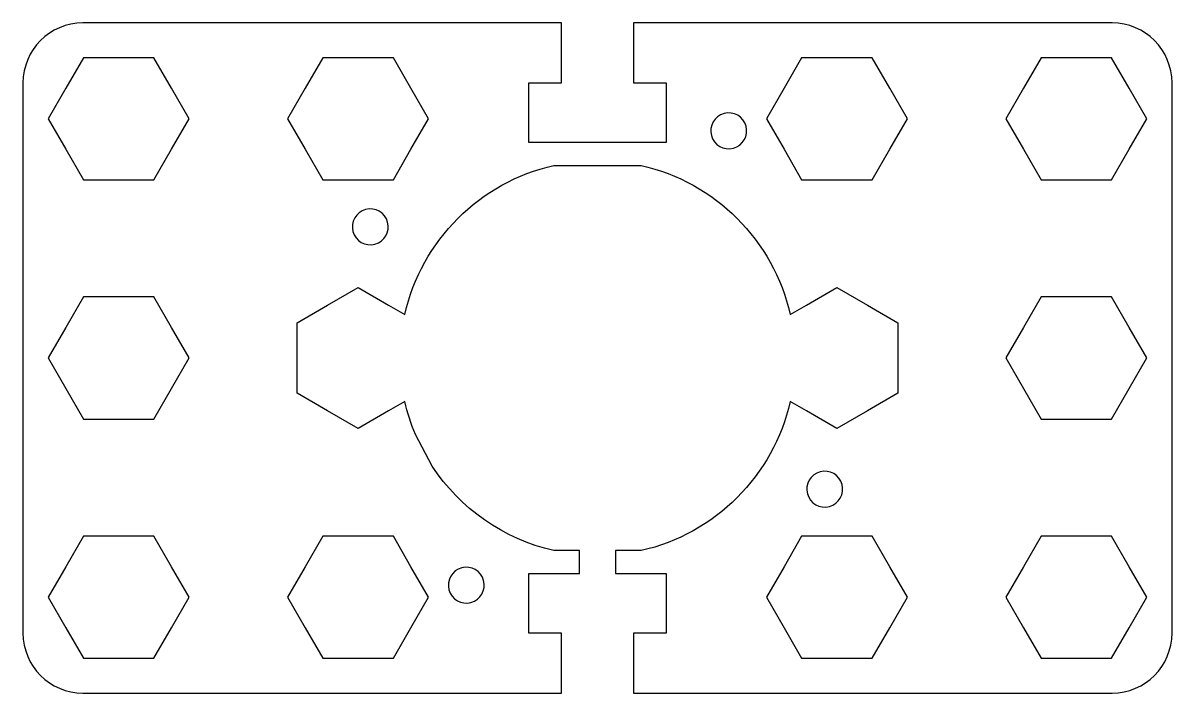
# Model space of a CAD drawing. Extents: x -153 to -57, y -236 to -60.
# Drawn here: x -153 to -57, y -176.5 to -120.5 of the extents above; entities that cross this region are included whole.
import ezdxf

# ---------------------------------------------------------------- set-up
doc = ezdxf.new("R2010")
doc.units = 0
doc.header["$MEASUREMENT"] = 0
doc.layers.add('LAYER_1', color=7, linetype='CONTINUOUS')

msp = doc.modelspace()

# ---------------------------------------------------------------- linework, layer by layer
at = {"layer": 'LAYER_1'}
for points, knots in [([(-118.8163, -157.5451), (-116.4934, -161.0591), (-112.8729, -163.6435), (-108.6355, -164.597), (-108.6355, -164.597), (-108.6355, -164.597), (-106.5, -164.5971), (-106.5, -164.5971), (-106.5, -164.5971), (-106.5, -164.5971), (-106.5, -166.5), (-106.5, -166.5), (-106.5, -166.5), (-106.5, -166.5), (-110.75, -166.5), (-110.75, -166.5), (-110.75, -166.5), (-110.75, -166.5), (-110.75, -171.5), (-110.75, -171.5), (-110.75, -171.5), (-110.75, -171.5), (-108, -171.5), (-108, -171.5), (-108, -171.5), (-108, -171.5), (-108, -176.5), (-108, -176.5), (-108, -176.5), (-108, -176.5), (-148, -176.5), (-148, -176.5), (-148, -176.5), (-150.7609, -176.5), (-153, -174.2609), (-153, -171.5), (-153, -171.5), (-153, -171.5), (-153, -161.689), (-153, -161.689), (-153, -161.689), (-153, -161.689), (-153, -125.5), (-153, -125.5), (-153, -125.5), (-153, -122.7391), (-150.7609, -120.5), (-148, -120.5), (-148, -120.5), (-148, -120.5), (-108, -120.5), (-108, -120.5), (-108, -120.5), (-108, -120.5), (-108, -125.5), (-108, -125.5), (-108, -125.5), (-108, -125.5), (-110.75, -125.5), (-110.75, -125.5), (-110.75, -125.5), (-110.75, -125.5), (-110.75, -130.5), (-110.75, -130.5), (-110.75, -130.5), (-110.75, -130.5), (-99.25, -130.5), (-99.25, -130.5), (-99.25, -130.5), (-99.25, -130.5), (-99.25, -125.5), (-99.25, -125.5), (-99.25, -125.5), (-99.25, -125.5), (-102, -125.5), (-102, -125.5), (-102, -125.5), (-102, -125.5), (-102, -120.5), (-102, -120.5), (-102, -120.5), (-102, -120.5), (-62, -120.5), (-62, -120.5), (-62, -120.5), (-59.2391, -120.5), (-57, -122.7391), (-57, -125.5), (-57, -125.5), (-57, -125.5), (-57, -171.5), (-57, -171.5), (-57, -171.5), (-57, -174.2609), (-59.2391, -176.5), (-62, -176.5), (-62, -176.5), (-62, -176.5), (-102, -176.5), (-102, -176.5), (-102, -176.5), (-102, -176.5), (-102, -171.5), (-102, -171.5), (-102, -171.5), (-102, -171.5), (-99.25, -171.5), (-99.25, -171.5), (-99.25, -171.5), (-99.25, -171.5), (-99.25, -166.5), (-99.25, -166.5), (-99.25, -166.5), (-99.25, -166.5), (-103.5, -166.5), (-103.5, -166.5), (-103.5, -166.5), (-103.5, -166.5), (-103.5, -164.5972), (-103.5, -164.5972), (-103.5, -164.5972), (-103.5, -164.5972), (-101.3643, -164.5973), (-101.3643, -164.5973), (-101.3643, -164.5973), (-95.1715, -163.2043), (-90.2954, -158.3285), (-88.902, -152.1361), (-88.902, -152.1361), (-88.902, -152.1361), (-87.55, -152.9166), (-87.55, -152.9166), (-87.55, -152.9166), (-87.55, -152.9166), (-85, -154.389), (-85, -154.389), (-85, -154.389), (-85, -154.389), (-82.45, -152.9166), (-82.45, -152.9166), (-82.45, -152.9166), (-82.45, -152.9166), (-79.9, -151.4445), (-79.9, -151.4445), (-79.9, -151.4445), (-79.9, -151.4445), (-79.9, -148.5), (-79.9, -148.5), (-79.9, -148.5), (-79.9, -148.5), (-79.9, -145.5555), (-79.9, -145.5555), (-79.9, -145.5555), (-79.9, -145.5555), (-82.45, -144.0834), (-82.45, -144.0834), (-82.45, -144.0834), (-82.45, -144.0834), (-85, -142.611), (-85, -142.611), (-85, -142.611), (-85, -142.611), (-87.55, -144.0834), (-87.55, -144.0834), (-87.55, -144.0834), (-87.55, -144.0834), (-88.902, -144.8639), (-88.902, -144.8639), (-88.902, -144.8639), (-90.2956, -138.6716), (-95.1716, -133.7959), (-101.3644, -132.4029), (-101.3644, -132.4029), (-101.3644, -132.4029), (-108.6356, -132.4029), (-108.6356, -132.4029), (-108.6356, -132.4029), (-114.8278, -133.7964), (-119.7032, -138.6723), (-121.0964, -144.8648), (-121.0964, -144.8648), (-121.0964, -144.8648), (-122.45, -144.0834), (-122.45, -144.0834), (-122.45, -144.0834), (-122.45, -144.0834), (-125, -142.611), (-125, -142.611), (-125, -142.611), (-125, -142.611), (-127.55, -144.0834), (-127.55, -144.0834), (-127.55, -144.0834), (-127.55, -144.0834), (-130.1, -145.5555), (-130.1, -145.5555), (-130.1, -145.5555), (-130.1, -145.5555), (-130.1, -148.5), (-130.1, -148.5), (-130.1, -148.5), (-130.1, -148.5), (-130.1, -151.4445), (-130.1, -151.4445), (-130.1, -151.4445), (-130.1, -151.4445), (-127.55, -152.9166), (-127.55, -152.9166), (-127.55, -152.9166), (-127.55, -152.9166), (-125, -154.389), (-125, -154.389), (-125, -154.389), (-125, -154.389), (-122.45, -152.9166), (-122.45, -152.9166), (-122.45, -152.9166), (-122.45, -152.9166), (-121.0967, -152.1354), (-121.0967, -152.1354), (-121.0967, -152.1354), (-120.8824, -153.0877), (-120.5854, -154.0086), (-120.2144, -154.8908), (-120.2144, -154.8908), (-120.2144, -154.8908), (-118.8163, -157.5451), (-118.8163, -157.5451)], [0, 0, 0, 0, 0.0175439, 0.0175439, 0.0175439, 0.0175439, 0.0350877, 0.0350877, 0.0350877, 0.0350877, 0.0526316, 0.0526316, 0.0526316, 0.0526316, 0.0701754, 0.0701754, 0.0701754, 0.0701754, 0.0877193, 0.0877193, 0.0877193, 0.0877193, 0.1052632, 0.1052632, 0.1052632, 0.1052632, 0.122807, 0.122807, 0.122807, 0.122807, 0.1403509, 0.1403509, 0.1403509, 0.1403509, 0.1578947, 0.1578947, 0.1578947, 0.1578947, 0.1754386, 0.1754386, 0.1754386, 0.1754386, 0.1929825, 0.1929825, 0.1929825, 0.1929825, 0.2105263, 0.2105263, 0.2105263, 0.2105263, 0.2280702, 0.2280702, 0.2280702, 0.2280702, 0.245614, 0.245614, 0.245614, 0.245614, 0.2631579, 0.2631579, 0.2631579, 0.2631579, 0.2807018, 0.2807018, 0.2807018, 0.2807018, 0.2982456, 0.2982456, 0.2982456, 0.2982456, 0.3157895, 0.3157895, 0.3157895, 0.3157895, 0.3333333, 0.3333333, 0.3333333, 0.3333333, 0.3508772, 0.3508772, 0.3508772, 0.3508772, 0.3684211, 0.3684211, 0.3684211, 0.3684211, 0.3859649, 0.3859649, 0.3859649, 0.3859649, 0.4035088, 0.4035088, 0.4035088, 0.4035088, 0.4210526, 0.4210526, 0.4210526, 0.4210526, 0.4385965, 0.4385965, 0.4385965, 0.4385965, 0.4561404, 0.4561404, 0.4561404, 0.4561404, 0.4736842, 0.4736842, 0.4736842, 0.4736842, 0.4912281, 0.4912281, 0.4912281, 0.4912281, 0.5087719, 0.5087719, 0.5087719, 0.5087719, 0.5263158, 0.5263158, 0.5263158, 0.5263158, 0.5438596, 0.5438596, 0.5438596, 0.5438596, 0.5614035, 0.5614035, 0.5614035, 0.5614035, 0.5789474, 0.5789474, 0.5789474, 0.5789474, 0.5964912, 0.5964912, 0.5964912, 0.5964912, 0.6140351, 0.6140351, 0.6140351, 0.6140351, 0.6315789, 0.6315789, 0.6315789, 0.6315789, 0.6491228, 0.6491228, 0.6491228, 0.6491228, 0.6666667, 0.6666667, 0.6666667, 0.6666667, 0.6842105, 0.6842105, 0.6842105, 0.6842105, 0.7017544, 0.7017544, 0.7017544, 0.7017544, 0.7192982, 0.7192982, 0.7192982, 0.7192982, 0.7368421, 0.7368421, 0.7368421, 0.7368421, 0.754386, 0.754386, 0.754386, 0.754386, 0.7719298, 0.7719298, 0.7719298, 0.7719298, 0.7894737, 0.7894737, 0.7894737, 0.7894737, 0.8070175, 0.8070175, 0.8070175, 0.8070175, 0.8245614, 0.8245614, 0.8245614, 0.8245614, 0.8421053, 0.8421053, 0.8421053, 0.8421053, 0.8596491, 0.8596491, 0.8596491, 0.8596491, 0.877193, 0.877193, 0.877193, 0.877193, 0.8947368, 0.8947368, 0.8947368, 0.8947368, 0.9122807, 0.9122807, 0.9122807, 0.9122807, 0.9298246, 0.9298246, 0.9298246, 0.9298246, 0.9473684, 0.9473684, 0.9473684, 0.9473684, 0.9649123, 0.9649123, 0.9649123, 0.9649123, 0.9824561, 0.9824561, 0.9824561, 0.9824561, 1, 1, 1, 1]), ([(-150.889, -128.5), (-150.889, -128.5), (-149.4166, -125.95), (-149.4166, -125.95), (-149.4166, -125.95), (-149.4166, -125.95), (-147.9445, -123.4), (-147.9445, -123.4), (-147.9445, -123.4), (-147.9445, -123.4), (-145, -123.4), (-145, -123.4), (-145, -123.4), (-145, -123.4), (-142.0555, -123.4), (-142.0555, -123.4), (-142.0555, -123.4), (-142.0555, -123.4), (-140.5834, -125.95), (-140.5834, -125.95), (-140.5834, -125.95), (-140.5834, -125.95), (-139.111, -128.5), (-139.111, -128.5), (-139.111, -128.5), (-139.111, -128.5), (-140.5834, -131.05), (-140.5834, -131.05), (-140.5834, -131.05), (-140.5834, -131.05), (-142.0555, -133.6), (-142.0555, -133.6), (-142.0555, -133.6), (-142.0555, -133.6), (-145, -133.6), (-145, -133.6), (-145, -133.6), (-145, -133.6), (-147.9445, -133.6), (-147.9445, -133.6), (-147.9445, -133.6), (-147.9445, -133.6), (-149.4166, -131.05), (-149.4166, -131.05), (-149.4166, -131.05), (-149.4166, -131.05), (-150.889, -128.5), (-150.889, -128.5)], [0, 0, 0, 0, 0.0833333, 0.0833333, 0.0833333, 0.0833333, 0.1666667, 0.1666667, 0.1666667, 0.1666667, 0.25, 0.25, 0.25, 0.25, 0.3333333, 0.3333333, 0.3333333, 0.3333333, 0.4166667, 0.4166667, 0.4166667, 0.4166667, 0.5, 0.5, 0.5, 0.5, 0.5833333, 0.5833333, 0.5833333, 0.5833333, 0.6666667, 0.6666667, 0.6666667, 0.6666667, 0.75, 0.75, 0.75, 0.75, 0.8333333, 0.8333333, 0.8333333, 0.8333333, 0.9166667, 0.9166667, 0.9166667, 0.9166667, 1, 1, 1, 1]), ([(-130.889, -128.5), (-130.889, -128.5), (-129.4166, -125.95), (-129.4166, -125.95), (-129.4166, -125.95), (-129.4166, -125.95), (-127.9445, -123.4), (-127.9445, -123.4), (-127.9445, -123.4), (-127.9445, -123.4), (-125, -123.4), (-125, -123.4), (-125, -123.4), (-125, -123.4), (-122.0555, -123.4), (-122.0555, -123.4), (-122.0555, -123.4), (-122.0555, -123.4), (-120.5834, -125.95), (-120.5834, -125.95), (-120.5834, -125.95), (-120.5834, -125.95), (-119.111, -128.5), (-119.111, -128.5), (-119.111, -128.5), (-119.111, -128.5), (-120.5834, -131.05), (-120.5834, -131.05), (-120.5834, -131.05), (-120.5834, -131.05), (-122.0555, -133.6), (-122.0555, -133.6), (-122.0555, -133.6), (-122.0555, -133.6), (-125, -133.6), (-125, -133.6), (-125, -133.6), (-125, -133.6), (-127.9445, -133.6), (-127.9445, -133.6), (-127.9445, -133.6), (-127.9445, -133.6), (-129.4166, -131.05), (-129.4166, -131.05), (-129.4166, -131.05), (-129.4166, -131.05), (-130.889, -128.5), (-130.889, -128.5)], [0, 0, 0, 0, 0.0833333, 0.0833333, 0.0833333, 0.0833333, 0.1666667, 0.1666667, 0.1666667, 0.1666667, 0.25, 0.25, 0.25, 0.25, 0.3333333, 0.3333333, 0.3333333, 0.3333333, 0.4166667, 0.4166667, 0.4166667, 0.4166667, 0.5, 0.5, 0.5, 0.5, 0.5833333, 0.5833333, 0.5833333, 0.5833333, 0.6666667, 0.6666667, 0.6666667, 0.6666667, 0.75, 0.75, 0.75, 0.75, 0.8333333, 0.8333333, 0.8333333, 0.8333333, 0.9166667, 0.9166667, 0.9166667, 0.9166667, 1, 1, 1, 1]), ([(-90.889, -128.5), (-90.889, -128.5), (-89.4166, -125.95), (-89.4166, -125.95), (-89.4166, -125.95), (-89.4166, -125.95), (-87.9445, -123.4), (-87.9445, -123.4), (-87.9445, -123.4), (-87.9445, -123.4), (-85, -123.4), (-85, -123.4), (-85, -123.4), (-85, -123.4), (-82.0555, -123.4), (-82.0555, -123.4), (-82.0555, -123.4), (-82.0555, -123.4), (-80.5834, -125.95), (-80.5834, -125.95), (-80.5834, -125.95), (-80.5834, -125.95), (-79.111, -128.5), (-79.111, -128.5), (-79.111, -128.5), (-79.111, -128.5), (-80.5834, -131.05), (-80.5834, -131.05), (-80.5834, -131.05), (-80.5834, -131.05), (-82.0555, -133.6), (-82.0555, -133.6), (-82.0555, -133.6), (-82.0555, -133.6), (-85, -133.6), (-85, -133.6), (-85, -133.6), (-85, -133.6), (-87.9445, -133.6), (-87.9445, -133.6), (-87.9445, -133.6), (-87.9445, -133.6), (-89.4166, -131.05), (-89.4166, -131.05), (-89.4166, -131.05), (-89.4166, -131.05), (-90.889, -128.5), (-90.889, -128.5)], [0, 0, 0, 0, 0.0833333, 0.0833333, 0.0833333, 0.0833333, 0.1666667, 0.1666667, 0.1666667, 0.1666667, 0.25, 0.25, 0.25, 0.25, 0.3333333, 0.3333333, 0.3333333, 0.3333333, 0.4166667, 0.4166667, 0.4166667, 0.4166667, 0.5, 0.5, 0.5, 0.5, 0.5833333, 0.5833333, 0.5833333, 0.5833333, 0.6666667, 0.6666667, 0.6666667, 0.6666667, 0.75, 0.75, 0.75, 0.75, 0.8333333, 0.8333333, 0.8333333, 0.8333333, 0.9166667, 0.9166667, 0.9166667, 0.9166667, 1, 1, 1, 1]), ([(-70.889, -128.5), (-70.889, -128.5), (-69.4166, -125.95), (-69.4166, -125.95), (-69.4166, -125.95), (-69.4166, -125.95), (-67.9445, -123.4), (-67.9445, -123.4), (-67.9445, -123.4), (-67.9445, -123.4), (-65, -123.4), (-65, -123.4), (-65, -123.4), (-65, -123.4), (-62.0555, -123.4), (-62.0555, -123.4), (-62.0555, -123.4), (-62.0555, -123.4), (-60.5834, -125.95), (-60.5834, -125.95), (-60.5834, -125.95), (-60.5834, -125.95), (-59.111, -128.5), (-59.111, -128.5), (-59.111, -128.5), (-59.111, -128.5), (-60.5834, -131.05), (-60.5834, -131.05), (-60.5834, -131.05), (-60.5834, -131.05), (-62.0555, -133.6), (-62.0555, -133.6), (-62.0555, -133.6), (-62.0555, -133.6), (-65, -133.6), (-65, -133.6), (-65, -133.6), (-65, -133.6), (-67.9445, -133.6), (-67.9445, -133.6), (-67.9445, -133.6), (-67.9445, -133.6), (-69.4166, -131.05), (-69.4166, -131.05), (-69.4166, -131.05), (-69.4166, -131.05), (-70.889, -128.5), (-70.889, -128.5)], [0, 0, 0, 0, 0.0833333, 0.0833333, 0.0833333, 0.0833333, 0.1666667, 0.1666667, 0.1666667, 0.1666667, 0.25, 0.25, 0.25, 0.25, 0.3333333, 0.3333333, 0.3333333, 0.3333333, 0.4166667, 0.4166667, 0.4166667, 0.4166667, 0.5, 0.5, 0.5, 0.5, 0.5833333, 0.5833333, 0.5833333, 0.5833333, 0.6666667, 0.6666667, 0.6666667, 0.6666667, 0.75, 0.75, 0.75, 0.75, 0.8333333, 0.8333333, 0.8333333, 0.8333333, 0.9166667, 0.9166667, 0.9166667, 0.9166667, 1, 1, 1, 1]), ([(-95.4878, -129.9048), (-95.7021, -129.1048), (-95.2272, -128.2823), (-94.4273, -128.0679), (-94.4273, -128.0679), (-93.6273, -127.8536), (-92.8048, -128.3285), (-92.5905, -129.1284), (-92.5905, -129.1284), (-92.3761, -129.9284), (-92.851, -130.7509), (-93.6509, -130.9652), (-93.6509, -130.9652), (-94.4509, -131.1796), (-95.2734, -130.7047), (-95.4878, -129.9048)], [0, 0, 0, 0, 0.25, 0.25, 0.25, 0.25, 0.5, 0.5, 0.5, 0.5, 0.75, 0.75, 0.75, 0.75, 1, 1, 1, 1]), ([(-125.4315, -137.9281), (-125.6458, -137.1282), (-125.171, -136.3057), (-124.371, -136.0913), (-124.371, -136.0913), (-123.5711, -135.877), (-122.7486, -136.3519), (-122.5343, -137.1518), (-122.5343, -137.1518), (-122.3199, -137.9517), (-122.7948, -138.7742), (-123.5947, -138.9886), (-123.5947, -138.9886), (-124.3947, -139.2029), (-125.2172, -138.728), (-125.4315, -137.9281)], [0, 0, 0, 0, 0.25, 0.25, 0.25, 0.25, 0.5, 0.5, 0.5, 0.5, 0.75, 0.75, 0.75, 0.75, 1, 1, 1, 1]), ([(-150.889, -148.5), (-150.889, -148.5), (-149.4166, -145.95), (-149.4166, -145.95), (-149.4166, -145.95), (-149.4166, -145.95), (-147.9445, -143.4), (-147.9445, -143.4), (-147.9445, -143.4), (-147.9445, -143.4), (-145, -143.4), (-145, -143.4), (-145, -143.4), (-145, -143.4), (-142.0555, -143.4), (-142.0555, -143.4), (-142.0555, -143.4), (-142.0555, -143.4), (-140.5834, -145.95), (-140.5834, -145.95), (-140.5834, -145.95), (-140.5834, -145.95), (-139.111, -148.5), (-139.111, -148.5), (-139.111, -148.5), (-139.111, -148.5), (-140.5834, -151.05), (-140.5834, -151.05), (-140.5834, -151.05), (-140.5834, -151.05), (-142.0555, -153.6), (-142.0555, -153.6), (-142.0555, -153.6), (-142.0555, -153.6), (-145, -153.6), (-145, -153.6), (-145, -153.6), (-145, -153.6), (-147.9445, -153.6), (-147.9445, -153.6), (-147.9445, -153.6), (-147.9445, -153.6), (-149.4166, -151.05), (-149.4166, -151.05), (-149.4166, -151.05), (-149.4166, -151.05), (-150.889, -148.5), (-150.889, -148.5)], [0, 0, 0, 0, 0.0833333, 0.0833333, 0.0833333, 0.0833333, 0.1666667, 0.1666667, 0.1666667, 0.1666667, 0.25, 0.25, 0.25, 0.25, 0.3333333, 0.3333333, 0.3333333, 0.3333333, 0.4166667, 0.4166667, 0.4166667, 0.4166667, 0.5, 0.5, 0.5, 0.5, 0.5833333, 0.5833333, 0.5833333, 0.5833333, 0.6666667, 0.6666667, 0.6666667, 0.6666667, 0.75, 0.75, 0.75, 0.75, 0.8333333, 0.8333333, 0.8333333, 0.8333333, 0.9166667, 0.9166667, 0.9166667, 0.9166667, 1, 1, 1, 1]), ([(-70.889, -148.5), (-70.889, -148.5), (-69.4166, -145.95), (-69.4166, -145.95), (-69.4166, -145.95), (-69.4166, -145.95), (-67.9445, -143.4), (-67.9445, -143.4), (-67.9445, -143.4), (-67.9445, -143.4), (-65, -143.4), (-65, -143.4), (-65, -143.4), (-65, -143.4), (-62.0555, -143.4), (-62.0555, -143.4), (-62.0555, -143.4), (-62.0555, -143.4), (-60.5834, -145.95), (-60.5834, -145.95), (-60.5834, -145.95), (-60.5834, -145.95), (-59.111, -148.5), (-59.111, -148.5), (-59.111, -148.5), (-59.111, -148.5), (-60.5834, -151.05), (-60.5834, -151.05), (-60.5834, -151.05), (-60.5834, -151.05), (-62.0555, -153.6), (-62.0555, -153.6), (-62.0555, -153.6), (-62.0555, -153.6), (-65, -153.6), (-65, -153.6), (-65, -153.6), (-65, -153.6), (-67.9445, -153.6), (-67.9445, -153.6), (-67.9445, -153.6), (-67.9445, -153.6), (-69.4166, -151.05), (-69.4166, -151.05), (-69.4166, -151.05), (-69.4166, -151.05), (-70.889, -148.5), (-70.889, -148.5)], [0, 0, 0, 0, 0.0833333, 0.0833333, 0.0833333, 0.0833333, 0.1666667, 0.1666667, 0.1666667, 0.1666667, 0.25, 0.25, 0.25, 0.25, 0.3333333, 0.3333333, 0.3333333, 0.3333333, 0.4166667, 0.4166667, 0.4166667, 0.4166667, 0.5, 0.5, 0.5, 0.5, 0.5833333, 0.5833333, 0.5833333, 0.5833333, 0.6666667, 0.6666667, 0.6666667, 0.6666667, 0.75, 0.75, 0.75, 0.75, 0.8333333, 0.8333333, 0.8333333, 0.8333333, 0.9166667, 0.9166667, 0.9166667, 0.9166667, 1, 1, 1, 1]), ([(-87.4644, -159.8484), (-87.6787, -159.0485), (-87.2038, -158.226), (-86.4039, -158.0117), (-86.4039, -158.0117), (-85.604, -157.7974), (-84.7815, -158.2722), (-84.5671, -159.0721), (-84.5671, -159.0721), (-84.3528, -159.8721), (-84.8277, -160.6946), (-85.6276, -160.9089), (-85.6276, -160.9089), (-86.4275, -161.1232), (-87.25, -160.6484), (-87.4644, -159.8484)], [0, 0, 0, 0, 0.25, 0.25, 0.25, 0.25, 0.5, 0.5, 0.5, 0.5, 0.75, 0.75, 0.75, 0.75, 1, 1, 1, 1]), ([(-150.889, -168.5), (-150.889, -168.5), (-149.4166, -165.95), (-149.4166, -165.95), (-149.4166, -165.95), (-149.4166, -165.95), (-147.9445, -163.4), (-147.9445, -163.4), (-147.9445, -163.4), (-147.9445, -163.4), (-145, -163.4), (-145, -163.4), (-145, -163.4), (-145, -163.4), (-142.0555, -163.4), (-142.0555, -163.4), (-142.0555, -163.4), (-142.0555, -163.4), (-140.5834, -165.95), (-140.5834, -165.95), (-140.5834, -165.95), (-140.5834, -165.95), (-139.111, -168.5), (-139.111, -168.5), (-139.111, -168.5), (-139.111, -168.5), (-140.5834, -171.05), (-140.5834, -171.05), (-140.5834, -171.05), (-140.5834, -171.05), (-142.0555, -173.6), (-142.0555, -173.6), (-142.0555, -173.6), (-142.0555, -173.6), (-145, -173.6), (-145, -173.6), (-145, -173.6), (-145, -173.6), (-147.9445, -173.6), (-147.9445, -173.6), (-147.9445, -173.6), (-147.9445, -173.6), (-149.4166, -171.05), (-149.4166, -171.05), (-149.4166, -171.05), (-149.4166, -171.05), (-150.889, -168.5), (-150.889, -168.5)], [0, 0, 0, 0, 0.0833333, 0.0833333, 0.0833333, 0.0833333, 0.1666667, 0.1666667, 0.1666667, 0.1666667, 0.25, 0.25, 0.25, 0.25, 0.3333333, 0.3333333, 0.3333333, 0.3333333, 0.4166667, 0.4166667, 0.4166667, 0.4166667, 0.5, 0.5, 0.5, 0.5, 0.5833333, 0.5833333, 0.5833333, 0.5833333, 0.6666667, 0.6666667, 0.6666667, 0.6666667, 0.75, 0.75, 0.75, 0.75, 0.8333333, 0.8333333, 0.8333333, 0.8333333, 0.9166667, 0.9166667, 0.9166667, 0.9166667, 1, 1, 1, 1]), ([(-130.889, -168.5), (-130.889, -168.5), (-129.4166, -165.95), (-129.4166, -165.95), (-129.4166, -165.95), (-129.4166, -165.95), (-127.9445, -163.4), (-127.9445, -163.4), (-127.9445, -163.4), (-127.9445, -163.4), (-125, -163.4), (-125, -163.4), (-125, -163.4), (-125, -163.4), (-122.0555, -163.4), (-122.0555, -163.4), (-122.0555, -163.4), (-122.0555, -163.4), (-120.5834, -165.95), (-120.5834, -165.95), (-120.5834, -165.95), (-120.5834, -165.95), (-119.111, -168.5), (-119.111, -168.5), (-119.111, -168.5), (-119.111, -168.5), (-120.5834, -171.05), (-120.5834, -171.05), (-120.5834, -171.05), (-120.5834, -171.05), (-122.0555, -173.6), (-122.0555, -173.6), (-122.0555, -173.6), (-122.0555, -173.6), (-125, -173.6), (-125, -173.6), (-125, -173.6), (-125, -173.6), (-127.9445, -173.6), (-127.9445, -173.6), (-127.9445, -173.6), (-127.9445, -173.6), (-129.4166, -171.05), (-129.4166, -171.05), (-129.4166, -171.05), (-129.4166, -171.05), (-130.889, -168.5), (-130.889, -168.5)], [0, 0, 0, 0, 0.0833333, 0.0833333, 0.0833333, 0.0833333, 0.1666667, 0.1666667, 0.1666667, 0.1666667, 0.25, 0.25, 0.25, 0.25, 0.3333333, 0.3333333, 0.3333333, 0.3333333, 0.4166667, 0.4166667, 0.4166667, 0.4166667, 0.5, 0.5, 0.5, 0.5, 0.5833333, 0.5833333, 0.5833333, 0.5833333, 0.6666667, 0.6666667, 0.6666667, 0.6666667, 0.75, 0.75, 0.75, 0.75, 0.8333333, 0.8333333, 0.8333333, 0.8333333, 0.9166667, 0.9166667, 0.9166667, 0.9166667, 1, 1, 1, 1]), ([(-90.889, -168.5), (-90.889, -168.5), (-89.4166, -165.95), (-89.4166, -165.95), (-89.4166, -165.95), (-89.4166, -165.95), (-87.9445, -163.4), (-87.9445, -163.4), (-87.9445, -163.4), (-87.9445, -163.4), (-85, -163.4), (-85, -163.4), (-85, -163.4), (-85, -163.4), (-82.0555, -163.4), (-82.0555, -163.4), (-82.0555, -163.4), (-82.0555, -163.4), (-80.5834, -165.95), (-80.5834, -165.95), (-80.5834, -165.95), (-80.5834, -165.95), (-79.111, -168.5), (-79.111, -168.5), (-79.111, -168.5), (-79.111, -168.5), (-80.5834, -171.05), (-80.5834, -171.05), (-80.5834, -171.05), (-80.5834, -171.05), (-82.0555, -173.6), (-82.0555, -173.6), (-82.0555, -173.6), (-82.0555, -173.6), (-85, -173.6), (-85, -173.6), (-85, -173.6), (-85, -173.6), (-87.9445, -173.6), (-87.9445, -173.6), (-87.9445, -173.6), (-87.9445, -173.6), (-89.4166, -171.05), (-89.4166, -171.05), (-89.4166, -171.05), (-89.4166, -171.05), (-90.889, -168.5), (-90.889, -168.5)], [0, 0, 0, 0, 0.0833333, 0.0833333, 0.0833333, 0.0833333, 0.1666667, 0.1666667, 0.1666667, 0.1666667, 0.25, 0.25, 0.25, 0.25, 0.3333333, 0.3333333, 0.3333333, 0.3333333, 0.4166667, 0.4166667, 0.4166667, 0.4166667, 0.5, 0.5, 0.5, 0.5, 0.5833333, 0.5833333, 0.5833333, 0.5833333, 0.6666667, 0.6666667, 0.6666667, 0.6666667, 0.75, 0.75, 0.75, 0.75, 0.8333333, 0.8333333, 0.8333333, 0.8333333, 0.9166667, 0.9166667, 0.9166667, 0.9166667, 1, 1, 1, 1]), ([(-70.889, -168.5), (-70.889, -168.5), (-69.4166, -165.95), (-69.4166, -165.95), (-69.4166, -165.95), (-69.4166, -165.95), (-67.9445, -163.4), (-67.9445, -163.4), (-67.9445, -163.4), (-67.9445, -163.4), (-65, -163.4), (-65, -163.4), (-65, -163.4), (-65, -163.4), (-62.0555, -163.4), (-62.0555, -163.4), (-62.0555, -163.4), (-62.0555, -163.4), (-60.5834, -165.95), (-60.5834, -165.95), (-60.5834, -165.95), (-60.5834, -165.95), (-59.111, -168.5), (-59.111, -168.5), (-59.111, -168.5), (-59.111, -168.5), (-60.5834, -171.05), (-60.5834, -171.05), (-60.5834, -171.05), (-60.5834, -171.05), (-62.0555, -173.6), (-62.0555, -173.6), (-62.0555, -173.6), (-62.0555, -173.6), (-65, -173.6), (-65, -173.6), (-65, -173.6), (-65, -173.6), (-67.9445, -173.6), (-67.9445, -173.6), (-67.9445, -173.6), (-67.9445, -173.6), (-69.4166, -171.05), (-69.4166, -171.05), (-69.4166, -171.05), (-69.4166, -171.05), (-70.889, -168.5), (-70.889, -168.5)], [0, 0, 0, 0, 0.0833333, 0.0833333, 0.0833333, 0.0833333, 0.1666667, 0.1666667, 0.1666667, 0.1666667, 0.25, 0.25, 0.25, 0.25, 0.3333333, 0.3333333, 0.3333333, 0.3333333, 0.4166667, 0.4166667, 0.4166667, 0.4166667, 0.5, 0.5, 0.5, 0.5, 0.5833333, 0.5833333, 0.5833333, 0.5833333, 0.6666667, 0.6666667, 0.6666667, 0.6666667, 0.75, 0.75, 0.75, 0.75, 0.8333333, 0.8333333, 0.8333333, 0.8333333, 0.9166667, 0.9166667, 0.9166667, 0.9166667, 1, 1, 1, 1]), ([(-117.4081, -167.8718), (-117.6225, -167.0719), (-117.1476, -166.2493), (-116.3477, -166.035), (-116.3477, -166.035), (-115.5477, -165.8206), (-114.7252, -166.2955), (-114.5108, -167.0955), (-114.5108, -167.0955), (-114.2965, -167.8954), (-114.7714, -168.718), (-115.5713, -168.9323), (-115.5713, -168.9323), (-116.3713, -169.1467), (-117.1938, -168.6718), (-117.4081, -167.8718)], [0, 0, 0, 0, 0.25, 0.25, 0.25, 0.25, 0.5, 0.5, 0.5, 0.5, 0.75, 0.75, 0.75, 0.75, 1, 1, 1, 1])]:
    msp.add_open_spline(points, degree=3, knots=knots, dxfattribs=at)

doc.saveas('drawing.dxf')
